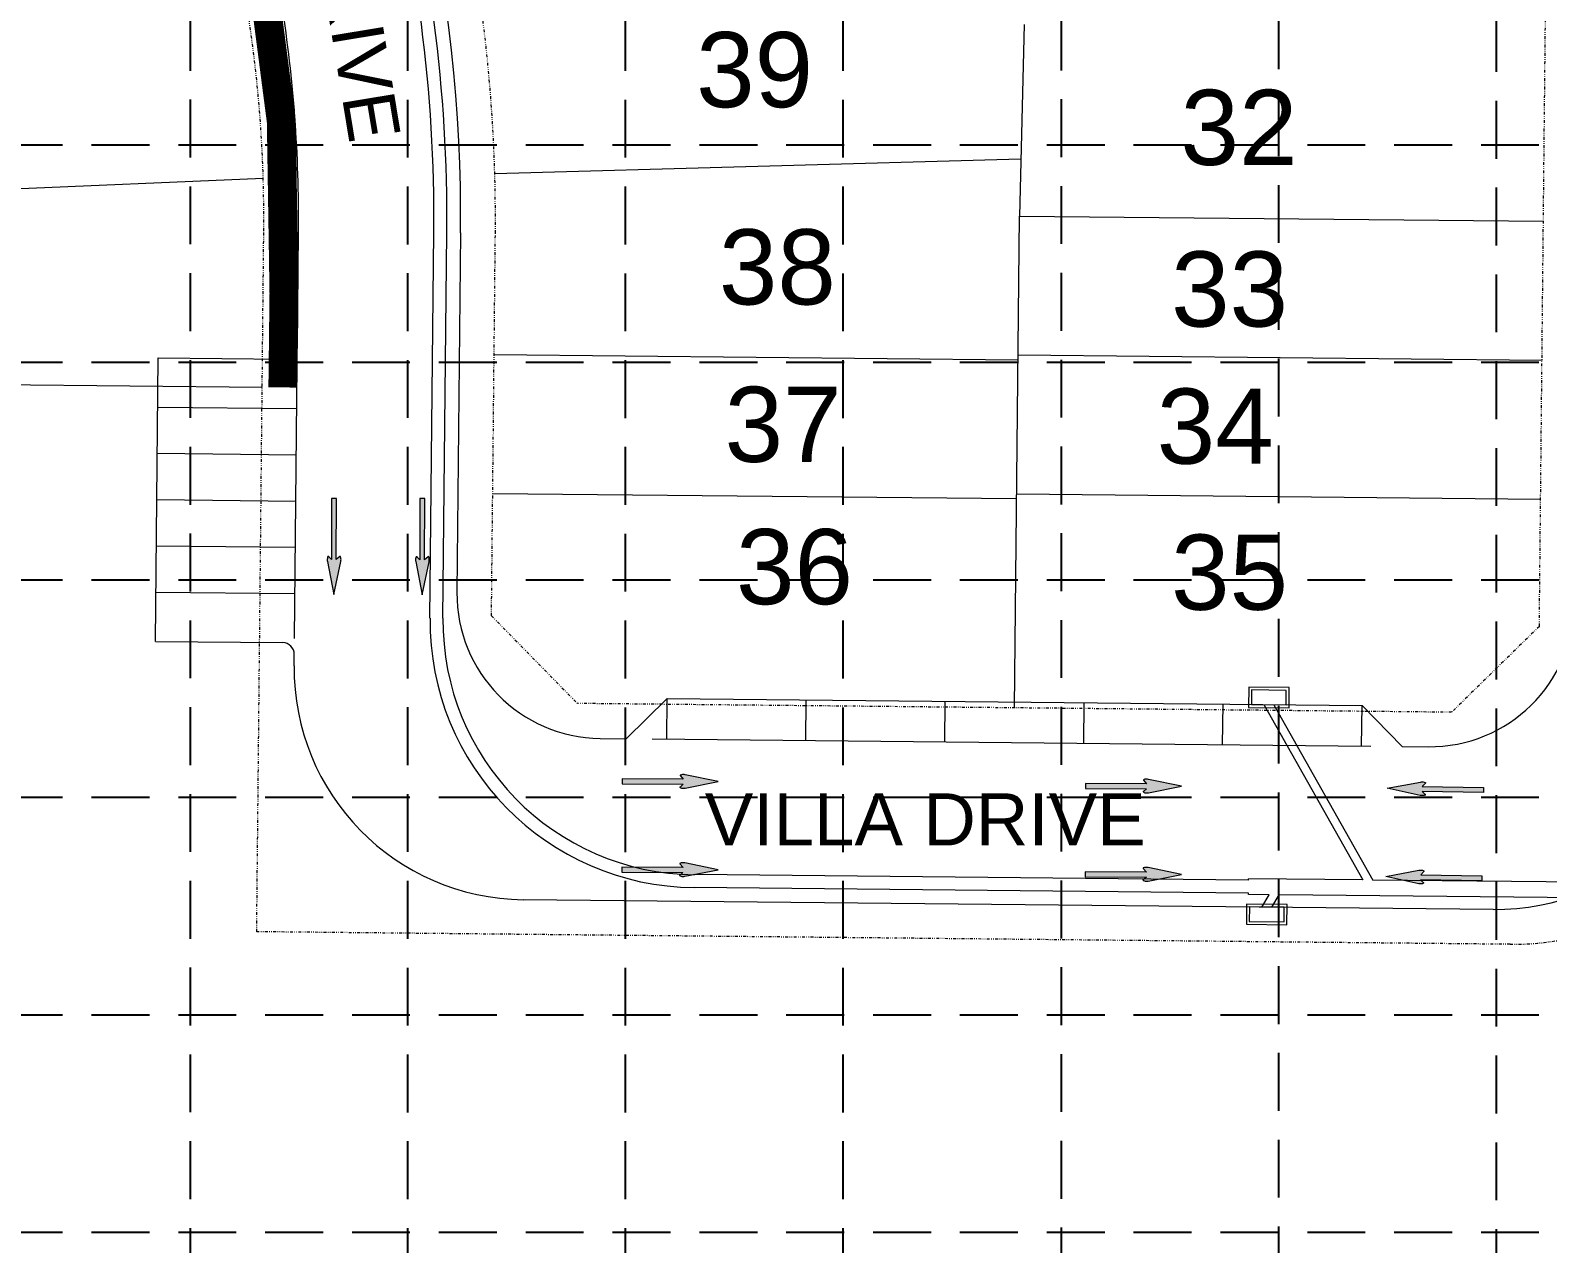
# Model space of a CAD drawing. Extents: x 7749 to 9256, y 6499 to 8908.
# Drawn here: x 8662.7 to 8924.8, y 7401 to 7610.7 of the extents above; entities that cross this region are included whole.
import ezdxf
from ezdxf.enums import TextEntityAlignment as Align

# ---------------------------------------------------------------- set-up
doc = ezdxf.new("R2010")
doc.units = 0
doc.header["$MEASUREMENT"] = 0
doc.linetypes.add('DASHED', pattern=[0.75, 0.5, -0.25])
doc.linetypes.add('DIVIDE', pattern=[1.25, 0.5, -0.25, 0, -0.25, 0, -0.25])
for name, color, linetype in [('1 LOT NUMBERS', 7, 'Continuous'), ('1 STREET NAMES', 7, 'Continuous'), ('27', 7, 'Continuous'), ('29', 7, 'Continuous'), ('DED-4692-2629', 7, 'Continuous'), ('DED-4986-2484', 7, 'Continuous'), ('EROSION BLANKETS', 84, 'Continuous'), ('FLOODPLAIN-CB', 7, 'Continuous'), ('GRID', 254, 'DASHED'), ('PNTNO', 7, 'Continuous')]:
    doc.layers.add(name, color=color, linetype=linetype)
doc.styles.get("Standard").update_dxf_attribs({"font": 'ARIAL.TTF'})

msp = doc.modelspace()

# ---------------------------------------------------------------- hatches: boundary and pattern name
at = {"layer": 'FLOODPLAIN-CB', "linetype": 'Continuous', "lineweight": 0}
h = msp.add_hatch(color=7, dxfattribs=at)
edge = h.paths.add_edge_path()
edge.add_line((8716.18, 7519.79), (8715.57, 7519.24))
edge.add_line((8715.57, 7519.24), (8715.6, 7529.82))
edge.add_line((8715.6, 7529.82), (8714.74, 7529.82))
edge.add_line((8714.74, 7529.82), (8714.71, 7519.24))
edge.add_line((8714.71, 7519.24), (8714.22, 7519.78))
edge.add_line((8714.22, 7519.78), (8714.21, 7519.78))
edge.add_ellipse((8714.17, 7519.24), major_axis=(0.002, 0.56), ratio=0.285714, start_angle=-17.1827, end_angle=124.7269)
edge.add_line((8714.03, 7518.93), (8714.03, 7518.93))
edge.add_line((8714.03, 7518.93), (8715.15, 7513.19))
edge.add_line((8715.15, 7513.19), (8716.35, 7518.92))
edge.add_line((8716.35, 7518.92), (8716.35, 7518.92))
edge.add_ellipse((8716.22, 7519.24), major_axis=(0.002, 0.56), ratio=0.285714, start_angle=234.1685, end_angle=374.4967)
edge.add_line((8716.18, 7519.79), (8716.18, 7519.79))
h = msp.add_hatch(color=7, dxfattribs=at)
edge = h.paths.add_edge_path()
edge.add_line((8731.43, 7519.74), (8730.83, 7519.2))
edge.add_line((8730.83, 7519.2), (8730.86, 7529.78))
edge.add_line((8730.86, 7529.78), (8730, 7529.78))
edge.add_line((8730, 7529.78), (8729.97, 7519.2))
edge.add_line((8729.97, 7519.2), (8729.47, 7519.74))
edge.add_line((8729.47, 7519.74), (8729.47, 7519.74))
edge.add_ellipse((8729.42, 7519.2), major_axis=(0.002, 0.56), ratio=0.285714, start_angle=-17.1827, end_angle=124.7269)
edge.add_line((8729.28, 7518.88), (8729.28, 7518.88))
edge.add_line((8729.28, 7518.88), (8730.4, 7513.15))
edge.add_line((8730.4, 7513.15), (8731.6, 7518.87))
edge.add_line((8731.6, 7518.87), (8731.6, 7518.87))
edge.add_ellipse((8731.47, 7519.2), major_axis=(0.002, 0.56), ratio=0.285714, start_angle=234.1685, end_angle=374.4967)
edge.add_line((8731.43, 7519.74), (8731.43, 7519.74))
h = msp.add_hatch(color=7, dxfattribs=at)
edge = h.paths.add_edge_path()
edge.add_line((8774.96, 7481.9), (8775.5, 7481.29))
edge.add_line((8775.5, 7481.29), (8764.92, 7481.32))
edge.add_line((8764.92, 7481.32), (8764.92, 7480.46))
edge.add_line((8764.92, 7480.46), (8775.5, 7480.43))
edge.add_line((8775.5, 7480.43), (8774.96, 7479.93))
edge.add_line((8774.96, 7479.93), (8774.96, 7479.93))
edge.add_ellipse((8775.5, 7479.88), major_axis=(-0.56, 0.002), ratio=0.285714, start_angle=-17.1827, end_angle=124.7269)
edge.add_line((8775.81, 7479.75), (8775.81, 7479.75))
edge.add_line((8775.81, 7479.75), (8781.55, 7480.87))
edge.add_line((8781.55, 7480.87), (8775.82, 7482.06))
edge.add_line((8775.82, 7482.06), (8775.83, 7482.06))
edge.add_ellipse((8775.5, 7481.93), major_axis=(-0.56, 0.002), ratio=0.285714, start_angle=234.1685, end_angle=374.4967)
edge.add_line((8774.96, 7481.9), (8774.96, 7481.9))
h = msp.add_hatch(color=7, dxfattribs=at)
edge = h.paths.add_edge_path()
edge.add_line((8854.99, 7481.09), (8855.53, 7480.48))
edge.add_line((8855.53, 7480.48), (8844.95, 7480.52))
edge.add_line((8844.95, 7480.52), (8844.95, 7479.66))
edge.add_line((8844.95, 7479.66), (8855.53, 7479.62))
edge.add_line((8855.53, 7479.62), (8854.99, 7479.13))
edge.add_line((8854.99, 7479.13), (8854.99, 7479.12))
edge.add_ellipse((8855.53, 7479.08), major_axis=(-0.56, 0.002), ratio=0.285714, start_angle=-17.1827, end_angle=124.7269)
edge.add_line((8855.85, 7478.94), (8855.84, 7478.94))
edge.add_line((8855.84, 7478.94), (8861.58, 7480.06))
edge.add_line((8861.58, 7480.06), (8855.85, 7481.26))
edge.add_line((8855.85, 7481.26), (8855.86, 7481.26))
edge.add_ellipse((8855.53, 7481.13), major_axis=(-0.56, 0.002), ratio=0.285714, start_angle=234.1685, end_angle=374.4967)
edge.add_line((8854.99, 7481.09), (8854.99, 7481.09))
h = msp.add_hatch(color=7, dxfattribs=at)
edge = h.paths.add_edge_path()
edge.add_line((8903.69, 7480.61), (8903.13, 7480.01))
edge.add_line((8903.13, 7480.01), (8913.72, 7479.83))
edge.add_line((8913.72, 7479.83), (8913.7, 7478.97))
edge.add_line((8913.7, 7478.97), (8903.12, 7479.15))
edge.add_line((8903.12, 7479.15), (8903.65, 7478.64))
edge.add_line((8903.65, 7478.64), (8903.65, 7478.64))
edge.add_ellipse((8903.11, 7478.6), major_axis=(-0.56, 0.01), ratio=0.285714, start_angle=55.2731, end_angle=197.1827, ccw=False)
edge.add_line((8902.79, 7478.47), (8902.79, 7478.47))
edge.add_line((8902.79, 7478.47), (8897.08, 7479.71))
edge.add_line((8897.08, 7479.71), (8902.83, 7480.79))
edge.add_line((8902.83, 7480.79), (8902.82, 7480.79))
edge.add_ellipse((8903.15, 7480.65), major_axis=(-0.56, 0.01), ratio=0.285714, start_angle=165.5033, end_angle=305.8315, ccw=False)
edge.add_line((8903.69, 7480.61), (8903.69, 7480.61))
h = msp.add_hatch(color=7, dxfattribs=at)
edge = h.paths.add_edge_path()
edge.add_line((8774.91, 7466.65), (8775.46, 7466.04))
edge.add_line((8775.46, 7466.04), (8764.87, 7466.07))
edge.add_line((8764.87, 7466.07), (8764.87, 7465.21))
edge.add_line((8764.87, 7465.21), (8775.45, 7465.18))
edge.add_line((8775.45, 7465.18), (8774.92, 7464.68))
edge.add_line((8774.92, 7464.68), (8774.92, 7464.68))
edge.add_ellipse((8775.45, 7464.63), major_axis=(-0.56, 0.002), ratio=0.285714, start_angle=-17.1827, end_angle=124.7269)
edge.add_line((8775.77, 7464.49), (8775.77, 7464.5))
edge.add_line((8775.77, 7464.5), (8781.5, 7465.61))
edge.add_line((8781.5, 7465.61), (8775.78, 7466.81))
edge.add_line((8775.78, 7466.81), (8775.78, 7466.81))
edge.add_ellipse((8775.45, 7466.68), major_axis=(-0.56, 0.002), ratio=0.285714, start_angle=234.1685, end_angle=374.4967)
edge.add_line((8774.91, 7466.65), (8774.91, 7466.65))
h = msp.add_hatch(color=7, dxfattribs=at)
edge = h.paths.add_edge_path()
edge.add_line((8854.94, 7465.84), (8855.49, 7465.23))
edge.add_line((8855.49, 7465.23), (8844.9, 7465.26))
edge.add_line((8844.9, 7465.26), (8844.91, 7464.4))
edge.add_line((8844.91, 7464.4), (8855.49, 7464.37))
edge.add_line((8855.49, 7464.37), (8854.95, 7463.88))
edge.add_line((8854.95, 7463.88), (8854.95, 7463.87))
edge.add_ellipse((8855.48, 7463.82), major_axis=(-0.56, 0.002), ratio=0.285714, start_angle=-17.1827, end_angle=124.7269)
edge.add_line((8855.8, 7463.69), (8855.8, 7463.69))
edge.add_line((8855.8, 7463.69), (8861.54, 7464.81))
edge.add_line((8861.54, 7464.81), (8855.81, 7466.01))
edge.add_line((8855.81, 7466.01), (8855.81, 7466.01))
edge.add_ellipse((8855.48, 7465.88), major_axis=(-0.56, 0.002), ratio=0.285714, start_angle=234.1685, end_angle=374.4967)
edge.add_line((8854.94, 7465.84), (8854.94, 7465.84))
h = msp.add_hatch(color=7, dxfattribs=at)
edge = h.paths.add_edge_path()
edge.add_line((8903.43, 7465.36), (8902.87, 7464.76))
edge.add_line((8902.87, 7464.76), (8913.45, 7464.58))
edge.add_line((8913.45, 7464.58), (8913.44, 7463.72))
edge.add_line((8913.44, 7463.72), (8902.86, 7463.9))
edge.add_line((8902.86, 7463.9), (8903.38, 7463.39))
edge.add_line((8903.38, 7463.39), (8903.38, 7463.39))
edge.add_ellipse((8902.85, 7463.35), major_axis=(-0.56, 0.01), ratio=0.285714, start_angle=55.2731, end_angle=197.1827, ccw=False)
edge.add_line((8902.53, 7463.22), (8902.53, 7463.22))
edge.add_line((8902.53, 7463.22), (8896.82, 7464.46))
edge.add_line((8896.82, 7464.46), (8902.57, 7465.54))
edge.add_line((8902.57, 7465.54), (8902.56, 7465.54))
edge.add_ellipse((8902.89, 7465.41), major_axis=(-0.56, 0.01), ratio=0.285714, start_angle=165.5033, end_angle=305.8315, ccw=False)
edge.add_line((8903.43, 7465.36), (8903.43, 7465.36))

# ---------------------------------------------------------------- linework, layer by layer
at = {"layer": '27', "color": 7, "linetype": 'DIVIDE', "lineweight": 0}
for p, q in [((8923.36, 7507.7), (8924.6, 7631.34)), ((8923.36, 7507.7), (8924.6, 7631.34)), ((8701.82, 7454.92), (8703.04, 7576.04)), ((8701.82, 7454.92), (8703.04, 7576.04)), ((8742.37, 7509.52), (8743.04, 7575.64)), ((8742.37, 7509.52), (8743.04, 7575.64)), ((8742.37, 7509.52), (8757.22, 7494.37)), ((8742.37, 7509.52), (8757.22, 7494.37)), ((8923.36, 7507.7), (8908.21, 7492.85)), ((8923.36, 7507.7), (8908.21, 7492.85)), ((8908.21, 7492.85), (8757.22, 7494.37)), ((8908.21, 7492.85), (8757.22, 7494.37)), ((8918.31, 7452.75), (8701.82, 7454.92)), ((8918.31, 7452.75), (8701.82, 7454.92))]:
    msp.add_line(p, q, dxfattribs=at)
for centre, radius, start, end in [((8473.05, 7578.35), 270, 359.4256, 53.7015), ((8473.05, 7578.35), 270, 359.4256, 53.7015), ((8473.05, 7578.35), 230, 359.4256, 53.7015), ((8473.05, 7578.35), 230, 359.4256, 53.7015), ((8918.77, 7498.75), 46, 269.4256, 359.4256), ((8918.77, 7498.75), 46, 269.4256, 359.4256)]:
    msp.add_arc(centre, radius, start, end, dxfattribs=at)
at = {"layer": '29', "color": 7, "linetype": 'Continuous', "lineweight": 0}
for p, q in [((8834.4, 7611.7), (8833.57, 7578.61)), ((8742.94, 7585.95), (8833.82, 7588.51)), ((8611, 7581.21), (8702.95, 7585.18)), ((8832.72, 7493.61), (8833.57, 7578.61)), ((8833.57, 7578.61), (8924.07, 7577.7)), ((8833.32, 7553.71), (8742.83, 7554.61)), ((8833.33, 7554.61), (8923.83, 7553.7)), ((8612.77, 7549.96), (8702.77, 7549.06)), ((8833.08, 7529.71), (8742.58, 7530.62)), ((8833.09, 7530.61), (8923.58, 7529.7))]:
    msp.add_line(p, q, dxfattribs=at)
at = {"layer": 'DED-4692-2629', "color": 7, "linetype": 'Continuous', "lineweight": 0}
for p, q in [((8873.17, 7497.2), (8873.13, 7493.7)), ((8880.17, 7497.13), (8873.17, 7497.2)), ((8873.17, 7497.2), (8873.17, 7497.2)), ((8873.66, 7496.7), (8873.64, 7494.2)), ((8879.66, 7496.64), (8873.66, 7496.7)), ((8873.66, 7496.7), (8873.66, 7496.7)), ((8879.64, 7494.14), (8879.66, 7496.64)), ((8880.13, 7493.63), (8880.17, 7497.13)), ((8873.13, 7493.7), (8880.13, 7493.63)), ((8873.64, 7494.2), (8879.64, 7494.14)), ((8872.79, 7459.71), (8872.76, 7456.21)), ((8879.79, 7459.64), (8872.79, 7459.71)), ((8872.79, 7459.71), (8872.79, 7459.71)), ((8873.29, 7459.2), (8873.26, 7456.7)), ((8879.29, 7459.14), (8873.29, 7459.2)), ((8873.29, 7459.2), (8873.29, 7459.2)), ((8879.26, 7456.64), (8879.29, 7459.14)), ((8879.76, 7456.14), (8879.79, 7459.64)), ((8872.76, 7456.21), (8879.76, 7456.14)), ((8873.26, 7456.7), (8879.26, 7456.64))]:
    msp.add_line(p, q, dxfattribs=at)
at = {"layer": 'DED-4986-2484', "color": 7, "linetype": 'Continuous', "lineweight": 0}
for p, q in [((8708.84, 7555.86), (8709.04, 7575.98)), ((8737.04, 7575.7), (8736.41, 7513.58)), ((8684.33, 7505.1), (8684.82, 7554.1)), ((8684.82, 7554.1), (8706.82, 7553.88)), ((8708.33, 7505.6), (8708.81, 7552.82)), ((8684.73, 7545.6), (8708.73, 7545.36)), ((8684.65, 7537.6), (8708.65, 7537.36)), ((8684.57, 7529.6), (8708.57, 7529.36)), ((8684.49, 7521.6), (8708.49, 7521.36)), ((8684.41, 7513.6), (8708.41, 7513.36)), ((8684.33, 7505.1), (8706.32, 7504.88)), ((8708.28, 7500.86), (8708.3, 7502.86)), ((8765.66, 7488.28), (8772.73, 7495.21)), ((8772.66, 7488.21), (8772.73, 7495.21)), ((8772.73, 7495.21), (8892.73, 7494.01)), ((8796.66, 7487.97), (8796.73, 7494.97)), ((8820.66, 7487.73), (8820.73, 7494.73)), ((8844.66, 7487.49), (8844.73, 7494.49)), ((8868.66, 7487.25), (8868.73, 7494.25)), ((8892.65, 7487.01), (8892.73, 7494.01)), ((8899.65, 7486.94), (8892.73, 7494.01)), ((8761.16, 7488.33), (8765.66, 7488.28)), ((8770.11, 7488.24), (8894.25, 7486.99)), ((8899.65, 7486.94), (8904.15, 7486.89)), ((8915.37, 7458.78), (8747.88, 7460.46))]:
    msp.add_line(p, q, dxfattribs=at)
for centre, radius, start, end in [((8473.05, 7578.35), 264, 359.4256, 53.7015), ((8473.05, 7578.35), 236, 359.4256, 8.9603), ((8706.84, 7555.88), 2, 269.4256, 359.4256), ((8761.41, 7513.33), 25, 179.4256, 269.4256), ((8761.41, 7513.33), 25, 179.4256, 269.4256), ((8904.41, 7511.89), 25, 269.4256, 359.4256), ((8706.3, 7502.88), 2, 359.4256, 89.4256), ((8748.28, 7500.46), 40, 179.4256, 269.4256), ((8915.77, 7498.78), 40, 269.4256, 359.4256)]:
    msp.add_arc(centre, radius, start, end, dxfattribs=at)
at = {"layer": 'EROSION BLANKETS', "lineweight": 0, "const_width": 5, "flags": 128}
msp.add_lwpolyline([(8703.12, 7617.63), (8706.07, 7594.97), (8706.53, 7565.26), (8706.34, 7548.99)], dxfattribs=at)
at = {"layer": 'FLOODPLAIN-CB', "color": 7, "linetype": 'Continuous', "lineweight": 0}
for p, q in [((8714.74, 7529.82), (8714.71, 7519.24)), ((8715.6, 7529.82), (8714.74, 7529.82)), ((8715.57, 7519.24), (8715.6, 7529.82)), ((8730, 7529.78), (8729.97, 7519.2)), ((8730.86, 7529.78), (8730, 7529.78)), ((8730.83, 7519.2), (8730.86, 7529.78)), ((8714.22, 7519.78), (8714.21, 7519.78)), ((8714.71, 7519.24), (8714.22, 7519.78)), ((8716.18, 7519.79), (8715.57, 7519.24)), ((8716.18, 7519.79), (8716.18, 7519.79)), ((8729.97, 7519.2), (8729.47, 7519.74)), ((8729.47, 7519.74), (8729.47, 7519.74)), ((8731.43, 7519.74), (8730.83, 7519.2)), ((8731.43, 7519.74), (8731.43, 7519.74)), ((8714.03, 7518.93), (8714.03, 7518.93)), ((8714.03, 7518.93), (8715.15, 7513.19)), ((8715.15, 7513.19), (8716.35, 7518.92)), ((8716.35, 7518.92), (8716.35, 7518.92)), ((8729.28, 7518.88), (8729.28, 7518.88)), ((8729.28, 7518.88), (8730.4, 7513.15)), ((8730.4, 7513.15), (8731.6, 7518.87)), ((8731.6, 7518.87), (8731.6, 7518.87)), ((8775.5, 7481.29), (8764.92, 7481.32)), ((8764.92, 7481.32), (8764.92, 7480.46)), ((8764.92, 7480.46), (8775.5, 7480.43)), ((8774.96, 7481.9), (8775.5, 7481.29)), ((8774.96, 7481.9), (8774.96, 7481.9)), ((8775.5, 7480.43), (8774.96, 7479.93)), ((8774.96, 7479.93), (8774.96, 7479.93)), ((8775.81, 7479.75), (8781.55, 7480.87)), ((8775.81, 7479.75), (8775.81, 7479.75)), ((8781.55, 7480.87), (8775.82, 7482.06)), ((8775.82, 7482.06), (8775.83, 7482.06)), ((8855.53, 7480.48), (8844.95, 7480.52)), ((8844.95, 7480.52), (8844.95, 7479.66)), ((8844.95, 7479.66), (8855.53, 7479.62)), ((8854.99, 7481.09), (8855.53, 7480.48)), ((8854.99, 7481.09), (8854.99, 7481.09)), ((8855.53, 7479.62), (8854.99, 7479.13)), ((8855.84, 7478.94), (8861.58, 7480.06)), ((8861.58, 7480.06), (8855.85, 7481.26)), ((8855.85, 7481.26), (8855.86, 7481.26)), ((8897.08, 7479.71), (8902.83, 7480.79)), ((8902.79, 7478.47), (8897.08, 7479.71)), ((8902.83, 7480.79), (8902.82, 7480.79)), ((8903.69, 7480.61), (8903.13, 7480.01)), ((8903.13, 7480.01), (8913.72, 7479.83)), ((8903.69, 7480.61), (8903.69, 7480.61)), ((8913.72, 7479.83), (8913.7, 7478.97)), ((8854.99, 7479.13), (8854.99, 7479.12)), ((8855.85, 7478.94), (8855.84, 7478.94)), ((8902.79, 7478.47), (8902.79, 7478.47)), ((8913.7, 7478.97), (8903.12, 7479.15)), ((8903.12, 7479.15), (8903.65, 7478.64)), ((8903.65, 7478.64), (8903.65, 7478.64)), ((8774.91, 7466.65), (8775.46, 7466.04)), ((8774.91, 7466.65), (8774.91, 7466.65)), ((8781.5, 7465.61), (8775.78, 7466.81)), ((8775.78, 7466.81), (8775.78, 7466.81)), ((8775.46, 7466.04), (8764.87, 7466.07)), ((8764.87, 7466.07), (8764.87, 7465.21)), ((8764.87, 7465.21), (8775.45, 7465.18)), ((8775.45, 7465.18), (8774.92, 7464.68)), ((8774.92, 7464.68), (8774.92, 7464.68)), ((8775.77, 7464.5), (8781.5, 7465.61)), ((8775.77, 7464.49), (8775.77, 7464.5)), ((8855.49, 7465.23), (8844.9, 7465.26)), ((8844.9, 7465.26), (8844.91, 7464.4)), ((8844.91, 7464.4), (8855.49, 7464.37)), ((8854.94, 7465.84), (8855.49, 7465.23)), ((8854.94, 7465.84), (8854.94, 7465.84)), ((8855.49, 7464.37), (8854.95, 7463.88)), ((8855.8, 7463.69), (8861.54, 7464.81)), ((8861.54, 7464.81), (8855.81, 7466.01)), ((8855.81, 7466.01), (8855.81, 7466.01)), ((8896.82, 7464.46), (8902.57, 7465.54)), ((8902.53, 7463.22), (8896.82, 7464.46)), ((8902.57, 7465.54), (8902.56, 7465.54)), ((8913.44, 7463.72), (8902.86, 7463.9)), ((8902.86, 7463.9), (8903.38, 7463.39)), ((8903.43, 7465.36), (8902.87, 7464.76)), ((8902.87, 7464.76), (8913.45, 7464.58)), ((8903.43, 7465.36), (8903.43, 7465.36)), ((8913.45, 7464.58), (8913.44, 7463.72)), ((8854.95, 7463.88), (8854.95, 7463.87)), ((8855.8, 7463.69), (8855.8, 7463.69)), ((8902.53, 7463.22), (8902.53, 7463.22)), ((8903.38, 7463.39), (8903.38, 7463.39))]:
    msp.add_line(p, q, dxfattribs=at)
for centre, major_axis, start_param, end_param in [((8714.17, 7519.24), (0.002, 0.56), -0.299894, 2.176896), ((8716.22, 7519.24), (0.002, 0.56), 4.087011, 6.536201), ((8729.42, 7519.2), (0.002, 0.56), -0.299894, 2.176896), ((8731.47, 7519.2), (0.002, 0.56), 4.087011, 6.536201), ((8775.5, 7479.88), (-0.56, 0.002), -0.299894, 2.176896), ((8775.5, 7481.93), (-0.56, 0.002), 4.087011, 6.536201), ((8855.53, 7481.13), (-0.56, 0.002), 4.087011, 6.536201), ((8855.53, 7479.08), (-0.56, 0.002), -0.299894, 2.176896), ((8775.45, 7466.68), (-0.56, 0.002), 4.087011, 6.536201), ((8775.45, 7464.63), (-0.56, 0.002), -0.299894, 2.176896), ((8855.48, 7465.88), (-0.56, 0.002), 4.087011, 6.536201), ((8855.48, 7463.82), (-0.56, 0.002), -0.299894, 2.176896)]:
    msp.add_ellipse(centre, major_axis=major_axis, ratio=0.285714, start_param=start_param, end_param=end_param, dxfattribs=at)
at = {"layer": 'FLOODPLAIN-CB', "color": 7, "linetype": 'Continuous', "lineweight": 0, "extrusion": (0, 0, -1)}
for centre, start_param, end_param in [((8903.15, 7480.65), 0.945418, 3.394608), ((8903.11, 7478.6), 2.841698, 5.318488), ((8902.89, 7465.41), 0.945418, 3.394608), ((8902.85, 7463.35), 2.841698, 5.318488)]:
    msp.add_ellipse(centre, major_axis=(-0.56, 0.01), ratio=0.285714, start_param=start_param, end_param=end_param, dxfattribs=at)
at = {"layer": 'FLOODPLAIN-CB', "color": 7, "linetype": 'Continuous', "lineweight": 0}
for p in [(8714.22, 7519.78), (8729.47, 7519.74), (8774.96, 7479.93), (8854.99, 7479.13), (8903.65, 7478.64), (8774.92, 7464.68), (8854.95, 7463.88), (8903.38, 7463.39)]:
    msp.add_point(p, dxfattribs=at)
at = {"layer": 'GRID', "linetype": 'DASHED', "ltscale": 20}
for p, q in [((8690.36, 6688.72), (8690.36, 8868.85)), ((8727.95, 6688.71), (8727.95, 8868.85)), ((8765.53, 6688.7), (8765.53, 8868.85)), ((8803.12, 6688.7), (8803.12, 8868.85)), ((8840.88, 6688.78), (8840.71, 8868.85)), ((8878.43, 6688.97), (8878.29, 8868.85)), ((8915.99, 6688.52), (8915.88, 8868.85)), ((7788.29, 7590.92), (9216.57, 7590.92)), ((7788.29, 7553.33), (9216.57, 7553.33)), ((7788.29, 7515.74), (9216.57, 7515.74)), ((7788.29, 7478.16), (9216.57, 7478.16)), ((7788.29, 7440.57), (9216.57, 7440.57)), ((7788.29, 7402.98), (9216.57, 7402.98))]:
    msp.add_line(p, q, dxfattribs=at)
at = {"layer": 'PNTNO', "color": 7, "linetype": 'Continuous', "lineweight": 0}
for p, q in [((8731.74, 7509.12), (8732.41, 7575.75)), ((8733.99, 7509.1), (8734.66, 7575.73)), ((8875.77, 7494.18), (8892.86, 7463.88)), ((8877.5, 7494.16), (8894.59, 7463.86)), ((8873.13, 7463.83), (8777.43, 7464.79)), ((8873.13, 7463.83), (8873.13, 7464.08)), ((8892.86, 7463.88), (8873.13, 7464.08)), ((8873.11, 7461.58), (8777.4, 7462.54)), ((8873.1, 7461.33), (8873.11, 7461.58)), ((8876.67, 7461.29), (8873.1, 7461.33)), ((8875.42, 7459.18), (8876.67, 7461.29)), ((8955.13, 7463.26), (8894.59, 7463.86)), ((8877.15, 7459.16), (8878.4, 7461.28)), ((8955.1, 7460.51), (8878.4, 7461.28))]:
    msp.add_line(p, q, dxfattribs=at)
for centre, radius, start, end in [((8473.05, 7578.35), 259.37, 359.4256, 31.2705), ((8473.05, 7578.35), 261.62, 359.4256, 31.2705), ((8777.87, 7508.66), 46.12, 179.4256, 269.4256), ((8777.87, 7508.66), 43.88, 179.4256, 269.4256)]:
    msp.add_arc(centre, radius, start, end, dxfattribs=at)

# ---------------------------------------------------------------- texts
at = {"layer": '1 LOT NUMBERS', "color": 7, "linetype": 'Continuous', "lineweight": 0}
for s, p in [('39', (8787.82, 7597.41)), ('32', (8871.49, 7587.43)), ('38', (8791.75, 7563.32)), ('33', (8869.86, 7559.5)), ('37', (8792.74, 7536.11)), ('34', (8867.37, 7535.8)), ('36', (8794.71, 7511.52)), ('35', (8869.85, 7510.56))]:
    msp.add_text(s, height=13, dxfattribs=at).set_placement(p, align=Align.CENTER)
at = {"layer": '1 STREET NAMES', "color": 7, "linetype": 'Continuous', "lineweight": 0}
msp.add_text('VILLA DRIVE', height=9, rotation=279.3726, dxfattribs=at).set_placement((8716.13, 7629.26), align=Align.MIDDLE)
msp.add_text('VILLA DRIVE', height=9, dxfattribs=at).set_placement((8817.29, 7474.34), align=Align.MIDDLE)

doc.saveas('drawing.dxf')
